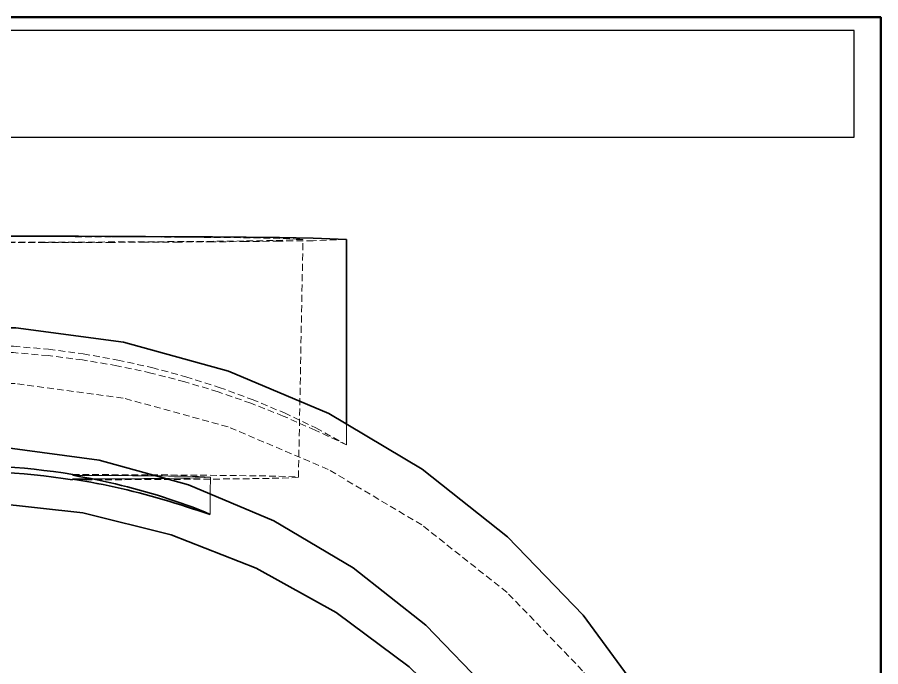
# Model space of a CAD drawing. Header units: millimetres. Extents: x 10 to 410, y 10 to 287.
# Drawn here: x 345.2 to 410, y 238.3 to 287 of the extents above; entities that cross this region are included whole.
import ezdxf

# ---------------------------------------------------------------- set-up
doc = ezdxf.new("R2010")
doc.units = ezdxf.units.MM
doc.linetypes.add('DASHED', pattern=[0.75, 0.5, -0.25])
for name, color, linetype, lineweight in [('BORDER', 7, 'CONTINUOUS', 50), ('HIDDEN', 8, 'DASHED', 18), ('TITLE_BLOCK', 7, 'CONTINUOUS', 25), ('VISIBLE', 7, 'CONTINUOUS', 35)]:
    doc.layers.add(name, color=color, linetype=linetype, lineweight=lineweight)

msp = doc.modelspace()

# ---------------------------------------------------------------- linework, layer by layer
at = {"layer": 'BORDER'}
msp.add_lwpolyline([(10, 10), (410, 10), (410, 287), (10, 287)], close=True, dxfattribs=at)
at = {"layer": 'HIDDEN'}
for points in [[(369.926, 270.331), (367.416, 270.232), (364.901, 270.194), (362.386, 270.167), (359.87, 270.147), (357.355, 270.13), (354.84, 270.117), (352.324, 270.107), (349.809, 270.099), (347.294, 270.094), (344.778, 270.09), (342.263, 270.088), (339.747, 270.088), (337.232, 270.09), (334.717, 270.094), (332.201, 270.099), (329.686, 270.107), (327.17, 270.117), (324.655, 270.13), (322.14, 270.147), (319.624, 270.167), (317.109, 270.194), (314.594, 270.232), (312.082, 270.331)], [(315.358, 270.331), (317.584, 270.419), (319.814, 270.452), (322.044, 270.476), (324.275, 270.494), (326.505, 270.509), (328.736, 270.52), (330.966, 270.529), (333.197, 270.536), (335.427, 270.541), (337.658, 270.545), (339.889, 270.546), (342.119, 270.546), (344.35, 270.545), (346.58, 270.541), (348.811, 270.536), (351.041, 270.529), (353.272, 270.52), (355.502, 270.509), (357.733, 270.494), (359.963, 270.476), (362.194, 270.452), (364.424, 270.419), (366.651, 270.331)], [(366.651, 270.331), (364.425, 270.243), (362.195, 270.209), (359.964, 270.186), (357.734, 270.167), (355.503, 270.153), (353.273, 270.142), (351.042, 270.132), (348.812, 270.125), (346.581, 270.12), (344.351, 270.117), (342.12, 270.115), (339.89, 270.115), (337.659, 270.117), (335.429, 270.12), (333.198, 270.125), (330.968, 270.132), (328.737, 270.142), (326.507, 270.153), (324.276, 270.167), (322.046, 270.186), (319.815, 270.209), (317.585, 270.243), (315.358, 270.331)], [(366.311, 252.481), (366.326, 253.257), (366.341, 254.033), (366.355, 254.809), (366.37, 255.586), (366.385, 256.362), (366.4, 257.138), (366.415, 257.914), (366.429, 258.69), (366.444, 259.466), (366.459, 260.242), (366.474, 261.018), (366.489, 261.794), (366.503, 262.57), (366.518, 263.346), (366.533, 264.122), (366.548, 264.898), (366.562, 265.674), (366.577, 266.451), (366.592, 267.227), (366.607, 268.003), (366.622, 268.779), (366.636, 269.555), (366.651, 270.331)], [(366.651, 270.331), (366.651, 270.331), (366.651, 270.331), (366.651, 270.331), (366.651, 270.331), (366.651, 270.331), (366.651, 270.331), (366.651, 270.331), (366.651, 270.331), (366.651, 270.331), (366.651, 270.331), (366.651, 270.331), (366.651, 270.331), (366.651, 270.331), (366.651, 270.331), (366.651, 270.331), (366.651, 270.331), (366.651, 270.331), (366.651, 270.331), (366.651, 270.331), (366.651, 270.331), (366.651, 270.331), (366.651, 270.331), (366.651, 270.331)], [(312.082, 254.906), (314.381, 256.176), (316.755, 257.303), (319.179, 258.318), (321.646, 259.224), (324.151, 260.02), (326.688, 260.704), (329.254, 261.276), (331.841, 261.735), (334.447, 262.08), (337.065, 262.31), (339.691, 262.426), (342.319, 262.426), (344.944, 262.311), (347.562, 262.081), (350.168, 261.736), (352.756, 261.277), (355.321, 260.705), (357.858, 260.021), (360.363, 259.225), (362.83, 258.319), (365.254, 257.304), (367.628, 256.177), (369.926, 254.906)], [(369.926, 254.906), (367.564, 256.016), (365.174, 257.071), (362.744, 258.031), (360.277, 258.891), (357.777, 259.647), (355.247, 260.299), (352.692, 260.844), (350.116, 261.281), (347.524, 261.61), (344.921, 261.83), (342.311, 261.94), (339.698, 261.94), (337.088, 261.83), (334.484, 261.611), (331.893, 261.282), (329.317, 260.845), (326.762, 260.3), (324.232, 259.648), (321.731, 258.892), (319.264, 258.032), (316.834, 257.072), (314.444, 256.016), (312.082, 254.906)], [(401.958, 200.508), (401.163, 208.634), (399.291, 216.581), (396.373, 224.207), (392.463, 231.375), (387.632, 237.956), (381.964, 243.834), (375.563, 248.902), (368.542, 253.07), (361.027, 256.263), (353.154, 258.424), (345.062, 259.514), (336.897, 259.514), (328.806, 258.424), (320.932, 256.263), (313.417, 253.07), (306.396, 248.902), (299.995, 243.834), (294.327, 237.957), (289.496, 231.375), (285.586, 224.207), (282.669, 216.581), (280.796, 208.634), (280.001, 200.508)], [(369.926, 254.906), (369.926, 254.977), (369.926, 255.049), (369.926, 255.12), (369.926, 255.192), (369.926, 255.263), (369.926, 255.334), (369.926, 255.406), (369.926, 255.477), (369.926, 255.549), (369.926, 255.62), (369.926, 255.692), (369.926, 255.763), (369.926, 255.834), (369.926, 255.906), (369.926, 255.977), (369.926, 256.049), (369.926, 256.12), (369.926, 256.192), (369.926, 256.263), (369.926, 256.334), (369.926, 256.406), (369.926, 256.477), (369.926, 256.549)], [(369.926, 254.906), (369.926, 254.906), (369.926, 254.906), (369.926, 254.906), (369.926, 254.906), (369.926, 254.906), (369.926, 254.906), (369.926, 254.906), (369.926, 254.906), (369.926, 254.906), (369.926, 254.906), (369.926, 254.906), (369.926, 254.906), (369.926, 254.906), (369.926, 254.906), (369.926, 254.906), (369.926, 254.906), (369.926, 254.906), (369.926, 254.906), (369.926, 254.906), (369.926, 254.906), (369.926, 254.906), (369.926, 254.906), (369.926, 254.906)], [(349.373, 252.682), (350.109, 252.68), (350.846, 252.677), (351.583, 252.675), (352.319, 252.672), (353.056, 252.668), (353.793, 252.665), (354.529, 252.661), (355.266, 252.657), (356.003, 252.653), (356.739, 252.648), (357.476, 252.643), (358.212, 252.637), (358.949, 252.631), (359.686, 252.625), (360.422, 252.618), (361.159, 252.61), (361.896, 252.601), (362.632, 252.592), (363.369, 252.581), (364.105, 252.568), (364.842, 252.553), (365.578, 252.532), (366.311, 252.481)], [(366.311, 252.481), (365.578, 252.43), (364.842, 252.41), (364.105, 252.394), (363.368, 252.382), (362.632, 252.371), (361.895, 252.361), (361.158, 252.353), (360.421, 252.345), (359.684, 252.338), (358.948, 252.331), (358.211, 252.325), (357.474, 252.32), (356.737, 252.315), (356, 252.31), (355.263, 252.305), (354.527, 252.301), (353.79, 252.298), (353.053, 252.294), (352.316, 252.291), (351.579, 252.288), (350.842, 252.285), (350.106, 252.283), (349.369, 252.28)], [(349.372, 252.622), (349.822, 252.62), (350.271, 252.618), (350.721, 252.616), (351.17, 252.613), (351.619, 252.611), (352.069, 252.608), (352.518, 252.605), (352.968, 252.602), (353.417, 252.599), (353.867, 252.595), (354.316, 252.592), (354.766, 252.588), (355.215, 252.584), (355.665, 252.579), (356.114, 252.574), (356.563, 252.569), (357.013, 252.563), (357.462, 252.556), (357.912, 252.549), (358.361, 252.54), (358.81, 252.529), (359.26, 252.515), (359.707, 252.481)], [(359.707, 252.481), (359.325, 252.45), (358.941, 252.437), (358.557, 252.427), (358.173, 252.419), (357.788, 252.412), (357.404, 252.406), (357.02, 252.4), (356.636, 252.395), (356.251, 252.39), (355.867, 252.386), (355.483, 252.382), (355.099, 252.378), (354.714, 252.374), (354.33, 252.371), (353.946, 252.368), (353.562, 252.365), (353.177, 252.362), (352.793, 252.359), (352.409, 252.357), (352.024, 252.354), (351.64, 252.352), (351.256, 252.35), (350.872, 252.348)], [(359.679, 249.688), (359.68, 249.81), (359.681, 249.931), (359.682, 250.052), (359.683, 250.174), (359.685, 250.295), (359.686, 250.417), (359.687, 250.538), (359.688, 250.66), (359.69, 250.781), (359.691, 250.903), (359.692, 251.024), (359.693, 251.145), (359.694, 251.267), (359.696, 251.388), (359.697, 251.51), (359.698, 251.631), (359.699, 251.753), (359.7, 251.874), (359.702, 251.996), (359.703, 252.117), (359.704, 252.238), (359.705, 252.36), (359.707, 252.481)], [(366.311, 252.481), (366.311, 252.481), (366.311, 252.481), (366.311, 252.481), (366.311, 252.481), (366.311, 252.481), (366.311, 252.481), (366.311, 252.481), (366.311, 252.481), (366.311, 252.481), (366.311, 252.481), (366.311, 252.481), (366.311, 252.481), (366.311, 252.481), (366.311, 252.481), (366.311, 252.481), (366.311, 252.481), (366.311, 252.481), (366.311, 252.481), (366.311, 252.481), (366.311, 252.481), (366.311, 252.481), (366.311, 252.481), (366.311, 252.481)]]:
    msp.add_lwpolyline(points, dxfattribs=at)
at = {"layer": 'TITLE_BLOCK'}
msp.add_lwpolyline([(12, 278), (408, 278), (408, 286), (12, 286)], close=True, dxfattribs=at)
at = {"layer": 'VISIBLE'}
for points in [[(312.082, 270.331), (314.593, 270.43), (317.108, 270.468), (319.623, 270.495), (322.138, 270.515), (324.654, 270.532), (327.169, 270.545), (329.685, 270.555), (332.2, 270.563), (334.715, 270.568), (337.231, 270.572), (339.746, 270.574), (342.261, 270.574), (344.777, 270.572), (347.292, 270.568), (349.808, 270.563), (352.323, 270.555), (354.838, 270.545), (357.354, 270.532), (359.869, 270.515), (362.384, 270.495), (364.9, 270.468), (367.415, 270.43), (369.926, 270.331)], [(369.926, 270.331), (369.926, 270.331), (369.926, 270.331), (369.926, 270.331), (369.926, 270.331), (369.926, 270.331), (369.926, 270.331), (369.926, 270.331), (369.926, 270.331), (369.926, 270.331), (369.926, 270.331), (369.926, 270.331), (369.926, 270.331), (369.926, 270.331), (369.926, 270.331), (369.926, 270.331), (369.926, 270.331), (369.926, 270.331), (369.926, 270.331), (369.926, 270.331), (369.926, 270.331), (369.926, 270.331), (369.926, 270.331), (369.926, 270.331)], [(369.926, 256.549), (369.926, 257.148), (369.926, 257.747), (369.926, 258.346), (369.926, 258.946), (369.926, 259.545), (369.926, 260.144), (369.926, 260.743), (369.926, 261.342), (369.926, 261.942), (369.926, 262.541), (369.926, 263.14), (369.926, 263.739), (369.926, 264.339), (369.926, 264.938), (369.926, 265.537), (369.926, 266.136), (369.926, 266.736), (369.926, 267.335), (369.926, 267.934), (369.926, 268.533), (369.926, 269.132), (369.926, 269.732), (369.926, 270.331)], [(401.999, 204.689), (401.204, 212.815), (399.331, 220.762), (396.414, 228.388), (392.504, 235.555), (387.672, 242.137), (382.005, 248.014), (375.604, 253.082), (368.583, 257.25), (361.068, 260.443), (353.194, 262.604), (345.103, 263.694), (336.938, 263.694), (328.846, 262.604), (320.973, 260.443), (313.458, 257.25), (306.437, 253.082), (300.036, 248.014), (294.368, 242.137), (289.536, 235.555), (285.627, 228.388), (282.709, 220.762), (280.836, 212.815), (280.042, 204.689)], [(392.96, 204.573), (392.264, 211.479), (390.654, 218.231), (388.158, 224.708), (384.821, 230.795), (380.703, 236.382), (375.876, 241.371), (370.428, 245.672), (364.456, 249.209), (358.065, 251.919), (351.37, 253.752), (344.491, 254.677), (337.55, 254.677), (330.67, 253.752), (323.976, 251.919), (317.585, 249.209), (311.612, 245.673), (306.164, 241.371), (301.338, 236.382), (297.22, 230.795), (293.883, 224.708), (291.387, 218.231), (289.777, 211.479), (289.081, 204.573)], [(332.64, 252.682), (333.362, 252.797), (334.085, 252.901), (334.81, 252.995), (335.536, 253.078), (336.263, 253.151), (336.991, 253.214), (337.72, 253.266), (338.45, 253.308), (339.18, 253.339), (339.91, 253.36), (340.641, 253.371), (341.372, 253.371), (342.102, 253.36), (342.833, 253.339), (343.563, 253.308), (344.293, 253.266), (345.022, 253.214), (345.75, 253.151), (346.477, 253.078), (347.203, 252.995), (347.928, 252.901), (348.651, 252.797), (349.373, 252.682)], [(349.369, 252.28), (348.647, 252.391), (347.923, 252.492), (347.198, 252.582), (346.472, 252.663), (345.745, 252.733), (345.017, 252.794), (344.288, 252.844), (343.558, 252.884), (342.829, 252.915), (342.098, 252.935), (341.368, 252.945), (340.637, 252.945), (339.907, 252.935), (339.176, 252.915), (338.446, 252.884), (337.717, 252.844), (336.988, 252.794), (336.26, 252.733), (335.533, 252.663), (334.807, 252.582), (334.082, 252.492), (333.358, 252.391), (332.636, 252.28)], [(349.372, 252.622), (349.372, 252.625), (349.372, 252.627), (349.372, 252.63), (349.372, 252.632), (349.372, 252.635), (349.372, 252.638), (349.372, 252.64), (349.372, 252.643), (349.372, 252.645), (349.372, 252.648), (349.372, 252.651), (349.372, 252.653), (349.372, 252.656), (349.372, 252.659), (349.373, 252.661), (349.373, 252.664), (349.373, 252.666), (349.373, 252.669), (349.373, 252.672), (349.373, 252.674), (349.373, 252.677), (349.373, 252.68), (349.373, 252.682)], [(350.872, 252.348), (350.806, 252.347), (350.741, 252.347), (350.676, 252.347), (350.61, 252.346), (350.545, 252.346), (350.48, 252.346), (350.414, 252.345), (350.349, 252.345), (350.284, 252.345), (350.218, 252.344), (350.153, 252.344), (350.088, 252.344), (350.023, 252.343), (349.957, 252.343), (349.892, 252.343), (349.827, 252.343), (349.761, 252.342), (349.696, 252.342), (349.631, 252.342), (349.565, 252.341), (349.5, 252.341), (349.435, 252.341), (349.369, 252.341)], [(359.679, 249.688), (359.237, 249.822), (358.798, 249.97), (358.358, 250.118), (357.918, 250.263), (357.477, 250.405), (357.035, 250.544), (356.591, 250.68), (356.147, 250.812), (355.702, 250.94), (355.255, 251.065), (354.808, 251.186), (354.36, 251.304), (353.91, 251.417), (353.46, 251.527), (353.009, 251.633), (352.556, 251.735), (352.103, 251.833), (351.65, 251.928), (351.195, 252.018), (350.74, 252.105), (350.284, 252.187), (349.827, 252.266), (349.369, 252.341)], [(349.369, 252.28), (349.369, 252.283), (349.369, 252.286), (349.369, 252.288), (349.369, 252.291), (349.369, 252.293), (349.369, 252.296), (349.369, 252.299), (349.369, 252.301), (349.369, 252.304), (349.369, 252.307), (349.369, 252.309), (349.369, 252.312), (349.369, 252.314), (349.369, 252.317), (349.369, 252.32), (349.369, 252.322), (349.369, 252.325), (349.369, 252.328), (349.369, 252.33), (349.369, 252.333), (349.369, 252.335), (349.369, 252.338), (349.369, 252.341)], [(349.372, 252.622), (349.832, 252.543), (350.292, 252.459), (350.751, 252.372), (351.209, 252.28), (351.666, 252.183), (352.122, 252.083), (352.577, 251.978), (353.031, 251.869), (353.484, 251.756), (353.936, 251.638), (354.387, 251.516), (354.837, 251.39), (355.285, 251.26), (355.733, 251.125), (356.179, 250.987), (356.623, 250.843), (357.066, 250.695), (357.508, 250.543), (357.948, 250.386), (358.386, 250.224), (358.822, 250.057), (359.255, 249.883), (359.679, 249.688)], [(392.801, 202.56), (391.837, 209.339), (389.989, 215.932), (387.291, 222.225), (383.789, 228.109), (379.544, 233.481), (374.629, 238.248), (369.13, 242.328), (363.143, 245.65), (356.771, 248.156), (350.124, 249.802), (343.319, 250.56), (336.474, 250.417), (329.706, 249.375), (323.135, 247.453), (316.873, 244.683), (311.029, 241.115), (305.705, 236.809), (300.994, 231.84), (296.977, 226.295), (293.724, 220.27), (291.291, 213.87), (289.72, 207.206), (289.04, 200.392)]]:
    msp.add_lwpolyline(points, dxfattribs=at)

doc.saveas('drawing.dxf')
